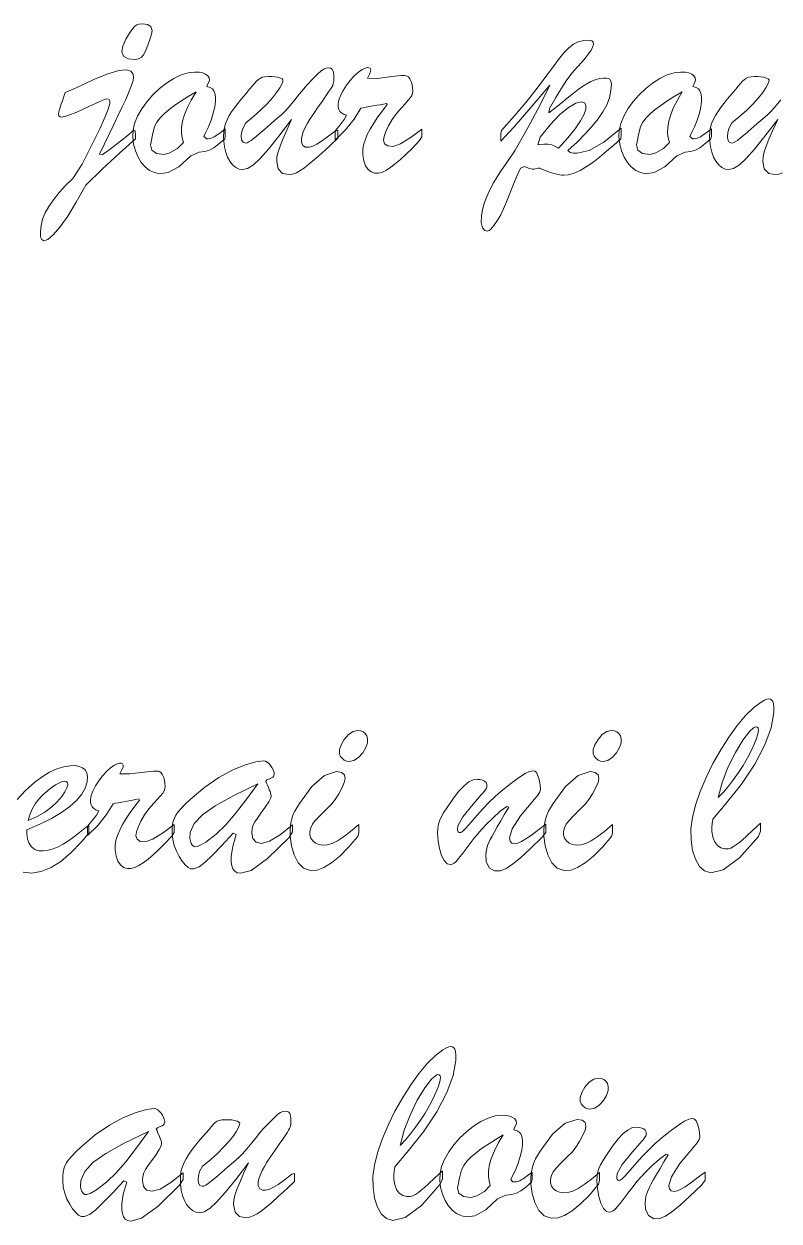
# Model space of a CAD drawing. Header units: inches. Extents: x 3 to 112, y 4 to 120.
# Drawn here: x 27.74 to 43.74, y 34.59 to 59.98 of the extents above; entities that cross this region are included whole.
import ezdxf

# ---------------------------------------------------------------- set-up
doc = ezdxf.new("R2010")
doc.units = ezdxf.units.IN
doc.header["$MEASUREMENT"] = 0
doc.layers.add('Calque 1', color=7, linetype='Continuous')

msp = doc.modelspace()

# ---------------------------------------------------------------- linework, layer by layer
at = {"layer": 'Calque 1', "lineweight": 0}
for points in [[(30.451, 59.843), (30.442, 59.768), (30.415, 59.673), (30.369, 59.552), (30.318, 59.422), (30.271, 59.33), (30.226, 59.276), (30.167, 59.242), (30.092, 59.228), (29.949, 59.24), (29.846, 59.297), (29.812, 59.398), (29.833, 59.512), (29.896, 59.657), (29.986, 59.809), (30.041, 59.887), (30.087, 59.937), (30.127, 59.962), (30.181, 59.977), (30.251, 59.983), (30.356, 59.973), (30.428, 59.926)], [(37.846, 57.499), (37.846, 57.555), (37.846, 57.657), (37.86, 57.723), (38.13, 58.026), (38.373, 58.316), (38.59, 58.593), (38.779, 58.843), (38.939, 59.055), (39.069, 59.229), (39.183, 59.369), (39.287, 59.477), (39.382, 59.553), (39.485, 59.604), (39.603, 59.632), (39.719, 59.638), (39.771, 59.625), (39.8, 59.594), (39.805, 59.548), (39.79, 59.494), (39.756, 59.427), (39.704, 59.347), (39.639, 59.262), (39.564, 59.176), (39.468, 59.077), (39.353, 58.946), (39.241, 58.796), (39.129, 58.624), (39.009, 58.423), (38.878, 58.189), (38.86, 58.096), (38.981, 58.192), (39.113, 58.298), (39.253, 58.411), (39.378, 58.511), (39.485, 58.593), (39.577, 58.659), (39.666, 58.715), (39.755, 58.762), (39.844, 58.799), (39.933, 58.823), (40.022, 58.833), (40.087, 58.833), (40.128, 58.825), (40.156, 58.81), (40.172, 58.786), (40.182, 58.75), (40.187, 58.701), (40.179, 58.57), (40.147, 58.419), (40.09, 58.27), (40.008, 58.121), (39.904, 57.969), (39.778, 57.812), (39.629, 57.65), (39.459, 57.479), (39.267, 57.297), (39.312, 57.259), (39.386, 57.246), (39.46, 57.241), (39.713, 57.296), (40.028, 57.473), (40.397, 57.772), (40.397, 57.714), (40.397, 57.609), (40.39, 57.549), (40.236, 57.414), (40.086, 57.284), (39.937, 57.16), (39.793, 57.048), (39.655, 56.952), (39.523, 56.873), (39.397, 56.816), (39.279, 56.784), (39.18, 56.776), (39.138, 56.778), (39.094, 56.783), (39.049, 56.791), (39.005, 56.801), (38.964, 56.813), (38.924, 56.826), (38.879, 56.842), (38.827, 56.862), (38.769, 56.885), (38.716, 56.906), (38.672, 56.921), (38.627, 56.923), (38.579, 56.911), (38.55, 56.905), (38.511, 56.906), (38.432, 56.924), (38.345, 56.961), (38.264, 56.924), (38.192, 56.768), (38.116, 56.587), (38.038, 56.388), (37.966, 56.211), (37.903, 56.062), (37.846, 55.938), (37.777, 55.82), (37.697, 55.705), (37.633, 55.634), (37.594, 55.602), (37.565, 55.588), (37.506, 55.599), (37.453, 55.66), (37.43, 55.773), (37.434, 55.912), (37.456, 56.051), (37.496, 56.193), (37.552, 56.337), (37.616, 56.476), (37.689, 56.61), (37.769, 56.74), (37.854, 56.872), (37.944, 57.004), (38.03, 57.129), (38.099, 57.231), (38.148, 57.309), (38.423, 57.793), (38.677, 58.268), (38.882, 58.687), (38.48, 58.212), (38.124, 57.801)], [(28.528, 58.288), (28.551, 58.352), (28.592, 58.469), (28.613, 58.526), (28.783, 58.603), (29.056, 58.727), (29.22, 58.802), (29.517, 58.926), (29.75, 58.995), (29.912, 59.01), (30.001, 58.983), (30.049, 58.918), (30.058, 58.839), (30.049, 58.786), (30.029, 58.717), (29.998, 58.631), (29.953, 58.52), (29.893, 58.384), (29.819, 58.223), (29.736, 58.046), (29.645, 57.854), (29.546, 57.648), (29.445, 57.437), (29.34, 57.223), (29.398, 57.211), (29.537, 57.309), (29.664, 57.403), (29.784, 57.497), (29.917, 57.605), (30.063, 57.73), (30.095, 57.718), (30.098, 57.614), (30.1, 57.545), (29.761, 57.244), (29.393, 56.905), (29.045, 56.567), (28.844, 56.203), (28.664, 55.904), (28.5, 55.672), (28.359, 55.508), (28.244, 55.413), (28.158, 55.386), (28.114, 55.409), (28.09, 55.47), (28.084, 55.572), (28.098, 55.706), (28.133, 55.84), (28.188, 55.975), (28.265, 56.113), (28.363, 56.256), (28.483, 56.405), (28.62, 56.555), (28.772, 56.707), (28.974, 57.01), (29.185, 57.434), (29.345, 57.761), (29.454, 57.998), (29.524, 58.175), (29.557, 58.297), (29.557, 58.354), (29.541, 58.383), (29.51, 58.395), (29.461, 58.386), (29.333, 58.332), (29.115, 58.233), (28.855, 58.115), (28.664, 58.039), (28.546, 58.009), (28.503, 58.015), (28.479, 58.036), (28.471, 58.074), (28.476, 58.118), (28.495, 58.189)], [(32.003, 57.757), (32.003, 57.702), (32.003, 57.603), (31.991, 57.545), (31.866, 57.438), (31.759, 57.359), (31.67, 57.309), (31.571, 57.279), (31.447, 57.266), (31.271, 57.189), (31.019, 56.954), (30.79, 56.829), (30.613, 56.807), (30.503, 56.829), (30.401, 56.878), (30.306, 56.951), (30.224, 57.046), (30.154, 57.159), (30.099, 57.29), (30.062, 57.433), (30.045, 57.586), (30.049, 57.731), (30.082, 57.874), (30.146, 58.026), (30.236, 58.185), (30.345, 58.337), (30.471, 58.481), (30.612, 58.615), (30.76, 58.73), (30.914, 58.827), (31.07, 58.902), (31.218, 58.947), (31.358, 58.963), (31.45, 58.959), (31.526, 58.944), (31.588, 58.918), (31.633, 58.884), (31.66, 58.842), (31.667, 58.793), (31.656, 58.749), (31.63, 58.701), (31.614, 58.656), (31.681, 58.635), (31.73, 58.605), (31.762, 58.568), (31.783, 58.513), (31.794, 58.435), (31.795, 58.338), (31.78, 58.223), (31.75, 58.091), (31.705, 57.944), (31.647, 57.8), (31.578, 57.662), (31.549, 57.598), (31.574, 57.574), (31.596, 57.552), (31.604, 57.55), (31.625, 57.55), (31.642, 57.55), (31.669, 57.551), (31.703, 57.559), (31.737, 57.572), (31.771, 57.59), (31.801, 57.608), (31.83, 57.628), (31.865, 57.654), (31.923, 57.697)], [(33.41, 57.955), (33.14, 57.603), (32.917, 57.327), (32.742, 57.128), (32.599, 56.994), (32.475, 56.916), (32.371, 56.893), (32.296, 56.905), (32.226, 56.94), (32.159, 56.996), (32.101, 57.07), (32.052, 57.158), (32.013, 57.262), (31.986, 57.374), (31.971, 57.492), (31.967, 57.604), (31.971, 57.681), (31.98, 57.753), (31.994, 57.82), (32.016, 57.888), (32.048, 57.961), (32.089, 58.039), (32.139, 58.12), (32.199, 58.207), (32.268, 58.298), (32.347, 58.396), (32.437, 58.503), (32.52, 58.599), (32.575, 58.663), (32.623, 58.719), (32.666, 58.768), (32.707, 58.807), (32.747, 58.835), (32.789, 58.853), (32.845, 58.864), (32.918, 58.87), (32.992, 58.869), (33.055, 58.863), (33.116, 58.851), (33.172, 58.834), (33.209, 58.817), (33.226, 58.799), (33.223, 58.765), (33.2, 58.706), (33.157, 58.626), (33.092, 58.529), (33.003, 58.417), (32.889, 58.29), (32.753, 58.154), (32.603, 58.019), (32.438, 57.886), (32.373, 57.769), (32.351, 57.674), (32.342, 57.598), (32.35, 57.524), (32.38, 57.476), (32.432, 57.457), (32.466, 57.462), (32.506, 57.481), (32.556, 57.514), (32.624, 57.567), (32.718, 57.645), (32.839, 57.75), (32.969, 57.865), (33.091, 57.97), (33.203, 58.066), (33.287, 58.147), (33.379, 58.25), (33.48, 58.377), (33.577, 58.501), (33.661, 58.603), (33.739, 58.689), (33.87, 58.826), (33.969, 58.925), (34.036, 58.986), (34.09, 59.024), (34.143, 59.045), (34.193, 59.05), (34.235, 59.043), (34.266, 59.026), (34.286, 58.998), (34.299, 58.952), (34.306, 58.885), (34.308, 58.811), (34.306, 58.772), (34.301, 58.739), (34.293, 58.711), (34.28, 58.681), (34.261, 58.645), (34.236, 58.603), (34.195, 58.541), (34.137, 58.455), (34.062, 58.346), (33.976, 58.222), (33.881, 58.084), (33.799, 57.965), (33.747, 57.879), (33.699, 57.788), (33.658, 57.694), (33.63, 57.614), (33.616, 57.55), (33.619, 57.473), (33.648, 57.405), (33.706, 57.373), (33.78, 57.373), (33.857, 57.394), (33.942, 57.434), (34.04, 57.496), (34.168, 57.588), (34.33, 57.711), (34.389, 57.73), (34.389, 57.636), (34.389, 57.561), (34.227, 57.407), (34.041, 57.237), (33.897, 57.108), (33.785, 57.013), (33.684, 56.934), (33.594, 56.872), (33.511, 56.827), (33.432, 56.799), (33.355, 56.788), (33.219, 56.813), (33.127, 56.907), (33.093, 57.069), (33.099, 57.165), (33.124, 57.268), (33.165, 57.389), (33.226, 57.538), (33.307, 57.727)], [(34.332, 57.52), (34.332, 57.572), (34.332, 57.668), (34.338, 57.723), (34.439, 57.846), (34.521, 57.956), (34.57, 58.045), (34.512, 58.069), (34.467, 58.097), (34.433, 58.129), (34.41, 58.169), (34.398, 58.221), (34.395, 58.285), (34.411, 58.369), (34.447, 58.465), (34.504, 58.574), (34.573, 58.682), (34.652, 58.786), (34.739, 58.883), (34.824, 58.961), (34.904, 59.015), (34.959, 59.041), (34.987, 59.051), (35.014, 59.056), (35.046, 59.055), (35.073, 59.042), (35.087, 59.016), (35.085, 58.977), (35.062, 58.917), (35.018, 58.832), (35.231, 58.828), (35.534, 58.868), (35.733, 58.887), (35.802, 58.888), (35.834, 58.884), (35.858, 58.878), (35.886, 58.858), (35.916, 58.82), (35.941, 58.764), (35.962, 58.697), (35.974, 58.63), (35.979, 58.562), (35.975, 58.515), (35.957, 58.469), (35.927, 58.42), (35.882, 58.364), (35.818, 58.292), (35.736, 58.204), (35.634, 58.085), (35.543, 57.958), (35.464, 57.825), (35.404, 57.7), (35.368, 57.598), (35.358, 57.517), (35.382, 57.44), (35.446, 57.396), (35.552, 57.386), (35.717, 57.442), (35.945, 57.584), (36.168, 57.754), (36.168, 57.682), (36.168, 57.587), (36.123, 57.508), (35.969, 57.35), (35.835, 57.218), (35.721, 57.111), (35.615, 57.021), (35.515, 56.945), (35.421, 56.884), (35.333, 56.842), (35.252, 56.821), (35.173, 56.82), (35.097, 56.846), (35.03, 56.898), (34.974, 56.977), (34.937, 57.08), (34.919, 57.207), (34.92, 57.32), (34.936, 57.416), (34.968, 57.521), (35.014, 57.635), (35.076, 57.754), (35.151, 57.881), (35.239, 58.012), (35.334, 58.143), (35.437, 58.274), (35.418, 58.297), (35.355, 58.284), (35.287, 58.271), (35.215, 58.258), (35.14, 58.244), (35.062, 58.23), (34.987, 58.216), (34.924, 58.205), (34.875, 58.195), (34.736, 57.964), (34.553, 57.734)], [(42.306, 57.757), (42.306, 57.702), (42.306, 57.603), (42.294, 57.545), (42.169, 57.438), (42.062, 57.359), (41.973, 57.309), (41.874, 57.279), (41.75, 57.266), (41.573, 57.189), (41.322, 56.954), (41.093, 56.829), (40.915, 56.807), (40.806, 56.829), (40.704, 56.878), (40.609, 56.951), (40.526, 57.046), (40.457, 57.159), (40.402, 57.29), (40.365, 57.433), (40.347, 57.586), (40.351, 57.731), (40.385, 57.874), (40.448, 58.026), (40.539, 58.185), (40.647, 58.337), (40.774, 58.481), (40.914, 58.615), (41.062, 58.73), (41.217, 58.827), (41.372, 58.902), (41.52, 58.947), (41.66, 58.963), (41.753, 58.959), (41.829, 58.944), (41.891, 58.918), (41.936, 58.884), (41.962, 58.842), (41.969, 58.793), (41.959, 58.749), (41.933, 58.701), (41.917, 58.656), (41.983, 58.635), (42.032, 58.605), (42.065, 58.568), (42.086, 58.513), (42.097, 58.435), (42.097, 58.338), (42.083, 58.223), (42.053, 58.091), (42.007, 57.944), (41.95, 57.8), (41.88, 57.662), (41.852, 57.598), (41.876, 57.574), (41.898, 57.552), (41.906, 57.55), (41.927, 57.55), (41.944, 57.55), (41.971, 57.551), (42.006, 57.559), (42.04, 57.572), (42.073, 57.59), (42.104, 57.608), (42.132, 57.628), (42.168, 57.654), (42.226, 57.697)], [(31.385, 58.546), (31.215, 58.442), (31.063, 58.345), (30.931, 58.255), (30.813, 58.167), (30.71, 58.078), (30.621, 57.989), (30.552, 57.898), (30.505, 57.808), (30.462, 57.634), (30.43, 57.486), (30.419, 57.417), (30.447, 57.308), (30.546, 57.237), (30.705, 57.217), (30.826, 57.252), (30.991, 57.345), (31.115, 57.472), (31.089, 57.571), (31.077, 57.667), (31.079, 57.785), (31.1, 57.923), (31.142, 58.063), (31.203, 58.209), (31.284, 58.37)], [(41.687, 58.546), (41.517, 58.442), (41.366, 58.345), (41.233, 58.255), (41.116, 58.167), (41.012, 58.078), (40.924, 57.989), (40.855, 57.898), (40.807, 57.808), (40.764, 57.634), (40.733, 57.486), (40.721, 57.417), (40.749, 57.308), (40.849, 57.237), (41.008, 57.217), (41.128, 57.252), (41.294, 57.345), (41.418, 57.472), (41.392, 57.571), (41.38, 57.667), (41.381, 57.785), (41.403, 57.923), (41.444, 58.063), (41.506, 58.209), (41.587, 58.37)], [(39.064, 57.352), (39.263, 57.569), (39.42, 57.761), (39.536, 57.928), (39.612, 58.068), (39.649, 58.179), (39.648, 58.261), (39.615, 58.31), (39.553, 58.33), (39.435, 58.305), (39.279, 58.214), (39.091, 58.056), (38.888, 57.843), (38.681, 57.584), (38.627, 57.421), (38.753, 57.431), (38.84, 57.432), (38.901, 57.423), (38.975, 57.396)], [(43.347, 43.033), (43.347, 42.972), (43.347, 42.861), (43.302, 42.751), (42.902, 42.297), (42.558, 42.041), (42.296, 41.981), (42.164, 42.02), (42.055, 42.115), (41.967, 42.265), (41.907, 42.454), (41.875, 42.677), (41.873, 42.914), (41.905, 43.151), (41.971, 43.416), (42.07, 43.704), (42.194, 43.999), (42.34, 44.296), (42.506, 44.59), (42.678, 44.859), (42.854, 45.103), (43.031, 45.314), (43.199, 45.48), (43.359, 45.599), (43.432, 45.641), (43.482, 45.661), (43.522, 45.668), (43.561, 45.662), (43.59, 45.643), (43.609, 45.61), (43.621, 45.561), (43.627, 45.494), (43.628, 45.376), (43.575, 45.057), (43.441, 44.694), (43.226, 44.286), (42.943, 43.862), (42.596, 43.431), (42.337, 43.117), (42.323, 43.024), (42.316, 42.949), (42.317, 42.855), (42.336, 42.739), (42.375, 42.64), (42.433, 42.56), (42.506, 42.508), (42.595, 42.485), (42.663, 42.487), (42.718, 42.503), (42.776, 42.534), (42.837, 42.576), (42.9, 42.625), (42.965, 42.681), (43.049, 42.758), (43.176, 42.875)], [(34.632, 44.341), (34.578, 44.349), (34.527, 44.371), (34.478, 44.409), (34.442, 44.456), (34.424, 44.512), (34.426, 44.591), (34.459, 44.695), (34.526, 44.807), (34.617, 44.913), (34.712, 44.977), (34.809, 44.999), (34.87, 44.991), (34.924, 44.969), (34.969, 44.933), (35.001, 44.882), (35.017, 44.819), (35.015, 44.735), (34.982, 44.634), (34.917, 44.526), (34.828, 44.424), (34.732, 44.362)], [(40.01, 44.341), (39.956, 44.349), (39.905, 44.371), (39.856, 44.409), (39.82, 44.456), (39.802, 44.512), (39.804, 44.591), (39.837, 44.695), (39.904, 44.807), (39.995, 44.913), (40.09, 44.977), (40.187, 44.999), (40.248, 44.991), (40.302, 44.969), (40.347, 44.933), (40.379, 44.882), (40.395, 44.819), (40.393, 44.735), (40.36, 44.634), (40.295, 44.526), (40.205, 44.424), (40.11, 44.362)], [(42.45, 43.573), (42.562, 43.69), (42.671, 43.818), (42.778, 43.957), (42.88, 44.104), (42.978, 44.258), (43.071, 44.418), (43.15, 44.567), (43.215, 44.705), (43.263, 44.828), (43.292, 44.928), (43.302, 45.005), (43.296, 45.046), (43.277, 45.068), (43.25, 45.073), (43.231, 45.067), (43.202, 45.051), (43.117, 44.977), (42.972, 44.792), (42.815, 44.531), (42.659, 44.215), (42.537, 43.895)], [(29.083, 42.769), (29.083, 42.821), (29.083, 42.917), (29.09, 42.972), (29.19, 43.095), (29.272, 43.205), (29.321, 43.294), (29.263, 43.318), (29.218, 43.346), (29.184, 43.378), (29.162, 43.418), (29.149, 43.47), (29.147, 43.534), (29.162, 43.618), (29.198, 43.714), (29.255, 43.823), (29.324, 43.931), (29.403, 44.035), (29.49, 44.132), (29.575, 44.21), (29.655, 44.264), (29.71, 44.29), (29.738, 44.3), (29.765, 44.305), (29.797, 44.304), (29.824, 44.291), (29.838, 44.265), (29.836, 44.226), (29.813, 44.166), (29.769, 44.081), (29.982, 44.077), (30.286, 44.117), (30.484, 44.136), (30.553, 44.137), (30.585, 44.133), (30.609, 44.127), (30.638, 44.107), (30.667, 44.069), (30.693, 44.013), (30.713, 43.946), (30.725, 43.879), (30.73, 43.811), (30.726, 43.764), (30.709, 43.718), (30.678, 43.669), (30.633, 43.613), (30.569, 43.541), (30.487, 43.453), (30.385, 43.334), (30.294, 43.207), (30.215, 43.074), (30.155, 42.949), (30.12, 42.847), (30.109, 42.766), (30.133, 42.689), (30.197, 42.645), (30.303, 42.635), (30.468, 42.691), (30.696, 42.833), (30.92, 43.003), (30.92, 42.931), (30.92, 42.836), (30.874, 42.757), (30.72, 42.599), (30.586, 42.467), (30.472, 42.36), (30.366, 42.27), (30.266, 42.194), (30.172, 42.133), (30.084, 42.091), (30.003, 42.07), (29.924, 42.069), (29.848, 42.095), (29.781, 42.147), (29.725, 42.226), (29.688, 42.329), (29.67, 42.456), (29.671, 42.569), (29.687, 42.665), (29.719, 42.77), (29.766, 42.884), (29.827, 43.003), (29.902, 43.13), (29.99, 43.261), (30.085, 43.392), (30.188, 43.523), (30.17, 43.546), (30.106, 43.533), (30.038, 43.52), (29.966, 43.507), (29.891, 43.493), (29.813, 43.479), (29.738, 43.465), (29.676, 43.454), (29.626, 43.445), (29.487, 43.213), (29.304, 42.983)], [(31.259, 43.537), (31.567, 43.795), (31.869, 44.003), (32.165, 44.162), (32.432, 44.272), (32.654, 44.336), (32.813, 44.353), (32.855, 44.345), (32.895, 44.325), (32.932, 44.293), (32.965, 44.254), (32.993, 44.212), (33.016, 44.166), (33.031, 44.126), (33.04, 44.093), (33.041, 44.064), (33.032, 44.033), (33.014, 44.009), (32.986, 43.99), (32.943, 43.97), (32.886, 43.948), (32.86, 43.919), (32.877, 43.88), (32.897, 43.835), (32.919, 43.785), (32.937, 43.741), (32.953, 43.703), (32.964, 43.672), (32.972, 43.643), (32.975, 43.616), (32.967, 43.567), (32.925, 43.482), (32.85, 43.369), (32.758, 43.242), (32.685, 43.139), (32.632, 43.06), (32.596, 42.993), (32.575, 42.916), (32.567, 42.829), (32.588, 42.704), (32.656, 42.627), (32.771, 42.601), (32.942, 42.647), (33.169, 42.784), (33.428, 42.994), (33.428, 42.938), (33.428, 42.849), (33.355, 42.731), (32.902, 42.281), (32.549, 42.028), (32.325, 41.968), (32.257, 41.981), (32.204, 42.011), (32.166, 42.06), (32.142, 42.125), (32.128, 42.208), (32.129, 42.332), (32.163, 42.536), (32.237, 42.79), (32.174, 42.822), (31.923, 42.55), (31.725, 42.344), (31.575, 42.202), (31.447, 42.109), (31.337, 42.065), (31.268, 42.065), (31.214, 42.093), (31.153, 42.148), (31.087, 42.228), (31.026, 42.324), (30.969, 42.435), (30.921, 42.56), (30.891, 42.687), (30.878, 42.818), (30.88, 42.919), (30.888, 43.002), (30.902, 43.073), (30.925, 43.138), (30.959, 43.204), (31.006, 43.271), (31.068, 43.345), (31.153, 43.434)], [(34.836, 43), (34.836, 42.939), (34.836, 42.83), (34.814, 42.752), (34.618, 42.52), (34.431, 42.331), (34.254, 42.187), (34.093, 42.088), (33.949, 42.035), (33.809, 42.028), (33.663, 42.079), (33.548, 42.193), (33.463, 42.363), (33.407, 42.553), (33.38, 42.754), (33.378, 42.891), (33.384, 42.97), (33.396, 43.046), (33.413, 43.118), (33.432, 43.181), (33.453, 43.235), (33.48, 43.289), (33.521, 43.36), (33.575, 43.451), (33.837, 43.807), (34.108, 44.046), (34.362, 44.125), (34.467, 44.108), (34.528, 44.058), (34.545, 43.977), (34.527, 43.894), (34.482, 43.786), (34.408, 43.653), (34.331, 43.532), (34.259, 43.439), (34.157, 43.337), (34.012, 43.193), (33.911, 43.086), (33.852, 43.011), (33.814, 42.936), (33.796, 42.855), (33.798, 42.777), (33.818, 42.711), (33.858, 42.654), (33.916, 42.607), (33.985, 42.578), (34.066, 42.565), (34.164, 42.572), (34.27, 42.604), (34.383, 42.66), (34.51, 42.744), (34.661, 42.857)], [(38.557, 43.543), (38.26, 43.185), (38.084, 42.909), (38.029, 42.719), (38.042, 42.648), (38.08, 42.607), (38.14, 42.595), (38.207, 42.608), (38.285, 42.641), (38.376, 42.696), (38.495, 42.78), (38.649, 42.897), (38.797, 43.009), (38.797, 42.936), (38.797, 42.837), (38.723, 42.732), (38.468, 42.488), (38.26, 42.298), (38.095, 42.161), (37.956, 42.07), (37.837, 42.021), (37.713, 42.018), (37.596, 42.082), (37.534, 42.222), (37.526, 42.364), (37.532, 42.429), (37.545, 42.492), (37.565, 42.556), (37.591, 42.621), (37.621, 42.687), (37.658, 42.758), (37.707, 42.847), (37.768, 42.956), (37.842, 43.083), (37.923, 43.223), (38.012, 43.374), (37.97, 43.387), (37.831, 43.283), (37.672, 43.14), (37.543, 43.013), (37.443, 42.907), (37.354, 42.805), (37.273, 42.704), (37.189, 42.596), (37.101, 42.48), (37.016, 42.368), (36.947, 42.281), (36.894, 42.222), (36.852, 42.185), (36.81, 42.162), (36.767, 42.154), (36.706, 42.172), (36.645, 42.237), (36.588, 42.348), (36.542, 42.491), (36.514, 42.649), (36.505, 42.823), (36.509, 42.926), (36.522, 43.014), (36.543, 43.084), (36.578, 43.157), (36.63, 43.248), (36.705, 43.367), (36.838, 43.56), (36.957, 43.713), (37.064, 43.827), (37.164, 43.905), (37.261, 43.95), (37.349, 43.96), (37.408, 43.955), (37.459, 43.942), (37.5, 43.921), (37.53, 43.892), (37.546, 43.855), (37.549, 43.819), (37.545, 43.798), (37.538, 43.776), (37.526, 43.754), (37.513, 43.733), (37.499, 43.713), (37.483, 43.693), (37.457, 43.664), (37.42, 43.623), (37.256, 43.438), (37.04, 43.164), (36.934, 42.976), (36.924, 42.888), (36.937, 42.849), (36.964, 42.831), (36.995, 42.833), (37.037, 42.862), (37.093, 42.917), (37.165, 42.997), (37.251, 43.094), (37.351, 43.208), (37.465, 43.335), (37.592, 43.467), (37.733, 43.603), (37.888, 43.74), (38.057, 43.874), (38.241, 44.005), (38.363, 44.084), (38.454, 44.126), (38.534, 44.143), (38.573, 44.132), (38.605, 44.092), (38.636, 44.02), (38.664, 43.931), (38.68, 43.84), (38.686, 43.749), (38.673, 43.695), (38.63, 43.627)], [(40.214, 43), (40.214, 42.939), (40.214, 42.83), (40.192, 42.752), (39.996, 42.52), (39.809, 42.331), (39.632, 42.187), (39.471, 42.088), (39.327, 42.035), (39.186, 42.028), (39.041, 42.079), (38.926, 42.193), (38.841, 42.363), (38.785, 42.553), (38.758, 42.754), (38.756, 42.891), (38.762, 42.97), (38.774, 43.046), (38.791, 43.118), (38.81, 43.181), (38.831, 43.235), (38.858, 43.289), (38.899, 43.36), (38.953, 43.451), (39.215, 43.807), (39.486, 44.046), (39.74, 44.125), (39.844, 44.108), (39.905, 44.058), (39.923, 43.977), (39.905, 43.894), (39.859, 43.786), (39.786, 43.653), (39.708, 43.532), (39.637, 43.439), (39.535, 43.337), (39.39, 43.193), (39.289, 43.086), (39.229, 43.011), (39.192, 42.936), (39.174, 42.855), (39.175, 42.777), (39.196, 42.711), (39.236, 42.654), (39.293, 42.607), (39.363, 42.578), (39.444, 42.565), (39.542, 42.572), (39.648, 42.604), (39.761, 42.66), (39.888, 42.744), (40.039, 42.857)], [(27.828, 43.087), (28.015, 43.17), (28.18, 43.267), (28.325, 43.376), (28.444, 43.487), (28.538, 43.594), (28.605, 43.696), (28.647, 43.779), (28.665, 43.843), (28.661, 43.888), (28.64, 43.915), (28.603, 43.924), (28.555, 43.915), (28.488, 43.888), (28.405, 43.842), (28.316, 43.784), (28.226, 43.714), (28.137, 43.633), (28.053, 43.542), (27.976, 43.441), (27.909, 43.33), (27.859, 43.212)], [(32.696, 43.867), (32.182, 43.619), (31.79, 43.4), (31.518, 43.208), (31.345, 43.022), (31.261, 42.831), (31.254, 42.709), (31.264, 42.648), (31.282, 42.597), (31.309, 42.557), (31.342, 42.535), (31.379, 42.529), (31.413, 42.536), (31.46, 42.555), (31.591, 42.632), (31.81, 42.798), (32.013, 42.994), (32.214, 43.227), (32.441, 43.518)], [(36.607, 35.658), (36.607, 35.596), (36.607, 35.486), (36.561, 35.376), (36.162, 34.922), (35.818, 34.666), (35.556, 34.605), (35.424, 34.645), (35.314, 34.74), (35.227, 34.889), (35.166, 35.078), (35.135, 35.302), (35.133, 35.539), (35.165, 35.776), (35.231, 36.04), (35.33, 36.329), (35.453, 36.623), (35.6, 36.92), (35.766, 37.214), (35.938, 37.484), (36.114, 37.727), (36.291, 37.938), (36.459, 38.104), (36.618, 38.224), (36.692, 38.265), (36.741, 38.285), (36.782, 38.292), (36.82, 38.286), (36.849, 38.267), (36.868, 38.235), (36.88, 38.186), (36.887, 38.118), (36.888, 38), (36.834, 37.682), (36.7, 37.319), (36.486, 36.911), (36.203, 36.486), (35.856, 36.056), (35.597, 35.742), (35.583, 35.649), (35.575, 35.573), (35.576, 35.48), (35.596, 35.364), (35.634, 35.265), (35.692, 35.185), (35.766, 35.133), (35.855, 35.11), (35.922, 35.112), (35.978, 35.128), (36.036, 35.159), (36.097, 35.201), (36.159, 35.25), (36.224, 35.306), (36.308, 35.383), (36.436, 35.5)], [(35.709, 36.198), (35.821, 36.315), (35.931, 36.443), (36.037, 36.582), (36.14, 36.729), (36.238, 36.883), (36.331, 37.042), (36.41, 37.192), (36.474, 37.33), (36.523, 37.452), (36.552, 37.552), (36.562, 37.629), (36.555, 37.67), (36.536, 37.693), (36.51, 37.698), (36.49, 37.691), (36.462, 37.676), (36.376, 37.601), (36.231, 37.416), (36.074, 37.156), (35.919, 36.84), (35.797, 36.52)], [(39.734, 36.966), (39.68, 36.974), (39.629, 36.996), (39.579, 37.034), (39.544, 37.081), (39.526, 37.136), (39.528, 37.216), (39.561, 37.32), (39.628, 37.432), (39.719, 37.537), (39.814, 37.602), (39.911, 37.623), (39.972, 37.616), (40.026, 37.594), (40.071, 37.557), (40.103, 37.507), (40.119, 37.444), (40.117, 37.359), (40.084, 37.258), (40.019, 37.15), (39.929, 37.049), (39.834, 36.987)], [(28.939, 36.162), (29.247, 36.42), (29.549, 36.628), (29.845, 36.787), (30.112, 36.897), (30.334, 36.961), (30.494, 36.978), (30.535, 36.97), (30.575, 36.95), (30.612, 36.918), (30.645, 36.879), (30.673, 36.837), (30.696, 36.791), (30.712, 36.75), (30.72, 36.718), (30.721, 36.689), (30.712, 36.658), (30.694, 36.633), (30.666, 36.615), (30.624, 36.595), (30.566, 36.573), (30.54, 36.544), (30.557, 36.505), (30.577, 36.459), (30.599, 36.41), (30.618, 36.365), (30.633, 36.328), (30.645, 36.296), (30.652, 36.267), (30.655, 36.241), (30.647, 36.191), (30.606, 36.107), (30.53, 35.993), (30.438, 35.867), (30.365, 35.764), (30.312, 35.685), (30.277, 35.617), (30.255, 35.541), (30.247, 35.454), (30.268, 35.329), (30.336, 35.251), (30.451, 35.225), (30.623, 35.271), (30.849, 35.409), (31.109, 35.618), (31.109, 35.563), (31.109, 35.473), (31.036, 35.355), (30.582, 34.906), (30.229, 34.653), (30.005, 34.593), (29.937, 34.605), (29.884, 34.636), (29.847, 34.684), (29.822, 34.75), (29.809, 34.833), (29.809, 34.956), (29.843, 35.161), (29.917, 35.415), (29.854, 35.446), (29.603, 35.175), (29.405, 34.969), (29.255, 34.827), (29.127, 34.734), (29.017, 34.69), (28.948, 34.69), (28.895, 34.718), (28.833, 34.773), (28.767, 34.853), (28.706, 34.948), (28.649, 35.06), (28.601, 35.184), (28.571, 35.312), (28.558, 35.443), (28.56, 35.544), (28.568, 35.626), (28.582, 35.698), (28.605, 35.763), (28.64, 35.829), (28.686, 35.896), (28.749, 35.97), (28.833, 36.058)], [(32.495, 35.829), (32.224, 35.477), (32.002, 35.201), (31.826, 35.002), (31.683, 34.868), (31.559, 34.789), (31.456, 34.766), (31.381, 34.779), (31.31, 34.814), (31.244, 34.87), (31.185, 34.943), (31.137, 35.032), (31.098, 35.136), (31.071, 35.248), (31.055, 35.365), (31.052, 35.478), (31.056, 35.555), (31.064, 35.627), (31.079, 35.693), (31.101, 35.762), (31.133, 35.835), (31.174, 35.912), (31.224, 35.994), (31.283, 36.08), (31.352, 36.171), (31.432, 36.27), (31.522, 36.377), (31.604, 36.472), (31.659, 36.536), (31.708, 36.593), (31.75, 36.642), (31.791, 36.68), (31.832, 36.708), (31.873, 36.726), (31.93, 36.738), (32.003, 36.743), (32.077, 36.743), (32.14, 36.737), (32.201, 36.725), (32.256, 36.708), (32.294, 36.69), (32.311, 36.672), (32.308, 36.639), (32.285, 36.579), (32.242, 36.5), (32.177, 36.402), (32.088, 36.29), (31.974, 36.164), (31.838, 36.028), (31.688, 35.893), (31.523, 35.76), (31.458, 35.643), (31.436, 35.547), (31.427, 35.471), (31.434, 35.398), (31.464, 35.349), (31.517, 35.331), (31.551, 35.336), (31.59, 35.355), (31.641, 35.388), (31.708, 35.441), (31.803, 35.519), (31.923, 35.624), (32.054, 35.738), (32.176, 35.844), (32.288, 35.94), (32.372, 36.02), (32.464, 36.124), (32.564, 36.25), (32.662, 36.375), (32.746, 36.477), (32.824, 36.563), (32.955, 36.699), (33.054, 36.798), (33.121, 36.86), (33.175, 36.897), (33.227, 36.919), (33.278, 36.924), (33.32, 36.917), (33.35, 36.899), (33.371, 36.871), (33.384, 36.825), (33.391, 36.758), (33.392, 36.684), (33.39, 36.646), (33.385, 36.613), (33.378, 36.585), (33.365, 36.555), (33.346, 36.519), (33.321, 36.477), (33.28, 36.414), (33.222, 36.329), (33.147, 36.22), (33.061, 36.096), (32.965, 35.958), (32.884, 35.839), (32.832, 35.753), (32.784, 35.662), (32.743, 35.568), (32.714, 35.487), (32.701, 35.423), (32.703, 35.347), (32.733, 35.279), (32.791, 35.246), (32.864, 35.247), (32.942, 35.268), (33.027, 35.308), (33.124, 35.37), (33.253, 35.462), (33.415, 35.585), (33.473, 35.603), (33.473, 35.509), (33.473, 35.434), (33.312, 35.281), (33.125, 35.111), (32.981, 34.982), (32.869, 34.886), (32.769, 34.808), (32.679, 34.746), (32.596, 34.7), (32.516, 34.672), (32.439, 34.661), (32.303, 34.687), (32.211, 34.781), (32.177, 34.943), (32.184, 35.039), (32.208, 35.142), (32.25, 35.263), (32.31, 35.412), (32.392, 35.6)], [(38.509, 35.63), (38.509, 35.576), (38.509, 35.476), (38.497, 35.419), (38.372, 35.312), (38.265, 35.233), (38.176, 35.182), (38.077, 35.153), (37.953, 35.14), (37.777, 35.062), (37.526, 34.828), (37.296, 34.702), (37.119, 34.681), (37.01, 34.703), (36.907, 34.751), (36.813, 34.825), (36.73, 34.919), (36.661, 35.032), (36.605, 35.164), (36.568, 35.306), (36.551, 35.46), (36.555, 35.605), (36.588, 35.747), (36.652, 35.9), (36.742, 36.059), (36.851, 36.21), (36.977, 36.355), (37.118, 36.488), (37.266, 36.604), (37.42, 36.701), (37.576, 36.776), (37.724, 36.821), (37.864, 36.837), (37.956, 36.832), (38.032, 36.817), (38.095, 36.792), (38.14, 36.758), (38.166, 36.715), (38.173, 36.666), (38.163, 36.623), (38.136, 36.574), (38.121, 36.53), (38.187, 36.508), (38.236, 36.479), (38.268, 36.442), (38.289, 36.386), (38.3, 36.309), (38.301, 36.212), (38.287, 36.097), (38.257, 35.965), (38.211, 35.817), (38.153, 35.673), (38.084, 35.535), (38.055, 35.472), (38.08, 35.447), (38.102, 35.426), (38.11, 35.423), (38.131, 35.423), (38.148, 35.423), (38.175, 35.425), (38.21, 35.433), (38.244, 35.446), (38.277, 35.464), (38.308, 35.482), (38.336, 35.501), (38.372, 35.528), (38.43, 35.571)], [(39.938, 35.624), (39.938, 35.564), (39.938, 35.455), (39.915, 35.377), (39.72, 35.144), (39.533, 34.956), (39.356, 34.812), (39.195, 34.713), (39.051, 34.659), (38.91, 34.653), (38.765, 34.704), (38.65, 34.818), (38.565, 34.988), (38.509, 35.177), (38.482, 35.378), (38.48, 35.516), (38.486, 35.594), (38.498, 35.67), (38.515, 35.742), (38.534, 35.805), (38.555, 35.86), (38.582, 35.913), (38.622, 35.985), (38.676, 36.075), (38.939, 36.432), (39.21, 36.67), (39.464, 36.75), (39.568, 36.733), (39.629, 36.682), (39.646, 36.601), (39.629, 36.519), (39.583, 36.411), (39.51, 36.278), (39.432, 36.157), (39.361, 36.064), (39.259, 35.961), (39.114, 35.818), (39.013, 35.71), (38.953, 35.635), (38.916, 35.561), (38.898, 35.48), (38.899, 35.401), (38.92, 35.336), (38.96, 35.278), (39.017, 35.232), (39.087, 35.202), (39.168, 35.19), (39.266, 35.197), (39.372, 35.229), (39.485, 35.285), (39.612, 35.368), (39.763, 35.482)], [(41.933, 36.168), (41.636, 35.81), (41.46, 35.534), (41.405, 35.344), (41.419, 35.273), (41.456, 35.231), (41.517, 35.219), (41.583, 35.232), (41.661, 35.266), (41.752, 35.321), (41.871, 35.405), (42.026, 35.521), (42.174, 35.633), (42.174, 35.56), (42.174, 35.462), (42.099, 35.356), (41.845, 35.112), (41.636, 34.922), (41.471, 34.785), (41.332, 34.694), (41.213, 34.646), (41.09, 34.642), (40.972, 34.707), (40.911, 34.846), (40.902, 34.989), (40.908, 35.053), (40.921, 35.117), (40.941, 35.18), (40.967, 35.245), (40.997, 35.312), (41.034, 35.383), (41.083, 35.471), (41.144, 35.58), (41.218, 35.708), (41.299, 35.847), (41.389, 35.998), (41.346, 36.011), (41.207, 35.908), (41.048, 35.765), (40.919, 35.637), (40.819, 35.532), (40.73, 35.43), (40.649, 35.329), (40.565, 35.221), (40.477, 35.105), (40.392, 34.993), (40.323, 34.906), (40.27, 34.847), (40.228, 34.81), (40.186, 34.787), (40.143, 34.778), (40.082, 34.797), (40.022, 34.861), (39.965, 34.972), (39.918, 35.115), (39.89, 35.274), (39.881, 35.447), (39.885, 35.551), (39.898, 35.638), (39.92, 35.709), (39.954, 35.782), (40.006, 35.873), (40.082, 35.992), (40.214, 36.184), (40.334, 36.338), (40.44, 36.452), (40.54, 36.53), (40.637, 36.574), (40.726, 36.585), (40.785, 36.579), (40.835, 36.566), (40.877, 36.546), (40.906, 36.517), (40.922, 36.48), (40.925, 36.443), (40.922, 36.422), (40.914, 36.401), (40.903, 36.379), (40.889, 36.357), (40.875, 36.338), (40.859, 36.318), (40.833, 36.289), (40.796, 36.248), (40.632, 36.062), (40.416, 35.789), (40.31, 35.6), (40.3, 35.512), (40.313, 35.474), (40.34, 35.455), (40.372, 35.458), (40.413, 35.487), (40.47, 35.542), (40.542, 35.622), (40.627, 35.719), (40.727, 35.833), (40.841, 35.96), (40.968, 36.092), (41.109, 36.227), (41.264, 36.365), (41.434, 36.499), (41.617, 36.63), (41.739, 36.708), (41.831, 36.751), (41.91, 36.768), (41.949, 36.757), (41.981, 36.716), (42.013, 36.645), (42.04, 36.555), (42.057, 36.465), (42.062, 36.374), (42.049, 36.319), (42.006, 36.251)], [(30.376, 36.492), (29.862, 36.243), (29.47, 36.024), (29.198, 35.833), (29.025, 35.646), (28.941, 35.455), (28.934, 35.333), (28.944, 35.273), (28.962, 35.221), (28.989, 35.182), (29.022, 35.159), (29.06, 35.153), (29.093, 35.161), (29.14, 35.18), (29.271, 35.257), (29.49, 35.422), (29.694, 35.618), (29.894, 35.852), (30.121, 36.143)], [(37.891, 36.42), (37.721, 36.315), (37.57, 36.218), (37.437, 36.129), (37.32, 36.041), (37.216, 35.952), (37.127, 35.862), (37.059, 35.772), (37.011, 35.682), (36.968, 35.508), (36.937, 35.359), (36.925, 35.291), (36.953, 35.182), (37.052, 35.111), (37.211, 35.091), (37.332, 35.126), (37.497, 35.219), (37.621, 35.346), (37.596, 35.445), (37.583, 35.541), (37.585, 35.658), (37.606, 35.797), (37.648, 35.937), (37.71, 36.083), (37.791, 36.244)]]:
    msp.add_lwpolyline(points, close=True, dxfattribs=at)
for points in [[(43.814, 56.827), (43.734, 56.799), (43.657, 56.788), (43.521, 56.813), (43.429, 56.907), (43.395, 57.069), (43.402, 57.165), (43.426, 57.268), (43.468, 57.389), (43.528, 57.538), (43.61, 57.727), (43.713, 57.955), (43.442, 57.603), (43.22, 57.327), (43.044, 57.128), (42.901, 56.994), (42.777, 56.916), (42.674, 56.893), (42.599, 56.905), (42.528, 56.94), (42.462, 56.996), (42.403, 57.07), (42.355, 57.158), (42.316, 57.262), (42.288, 57.374), (42.273, 57.492), (42.27, 57.604), (42.273, 57.681), (42.282, 57.753), (42.297, 57.82), (42.319, 57.888), (42.351, 57.961), (42.392, 58.039), (42.442, 58.12), (42.501, 58.207), (42.57, 58.298), (42.65, 58.396), (42.74, 58.503), (42.822, 58.599), (42.877, 58.663), (42.926, 58.719), (42.968, 58.768), (43.009, 58.807), (43.049, 58.835), (43.091, 58.853), (43.148, 58.864), (43.221, 58.87), (43.295, 58.869), (43.358, 58.863), (43.419, 58.851), (43.474, 58.834), (43.511, 58.817), (43.529, 58.799), (43.526, 58.765), (43.503, 58.706), (43.46, 58.626), (43.395, 58.529), (43.306, 58.417), (43.192, 58.29), (43.056, 58.154), (42.906, 58.019), (42.741, 57.886), (42.676, 57.769), (42.654, 57.674), (42.645, 57.598), (42.652, 57.524), (42.682, 57.476), (42.735, 57.457), (42.769, 57.462), (42.808, 57.481), (42.859, 57.514), (42.926, 57.567), (43.021, 57.645), (43.141, 57.75), (43.272, 57.865), (43.394, 57.97), (43.506, 58.066), (43.59, 58.147), (43.682, 58.25), (43.782, 58.377)], [(27.595, 43.537), (27.772, 43.725), (27.969, 43.9), (28.125, 44.017), (28.281, 44.11), (28.436, 44.181), (28.581, 44.228), (28.714, 44.251), (28.824, 44.252), (28.907, 44.237), (28.977, 44.206), (29.031, 44.16), (29.066, 44.099), (29.082, 44.022), (29.075, 43.905), (29.034, 43.775), (28.961, 43.645), (28.853, 43.516), (28.71, 43.388), (28.531, 43.26), (28.319, 43.134), (28.074, 43.011), (27.798, 42.892), (27.798, 42.871), (27.798, 42.834), (27.799, 42.805), (27.811, 42.694), (27.844, 42.601), (27.898, 42.527), (27.967, 42.476), (28.049, 42.447), (28.144, 42.442), (28.248, 42.456), (28.353, 42.485), (28.462, 42.531), (28.57, 42.588), (28.678, 42.656), (28.788, 42.735), (28.912, 42.833), (29.052, 42.948), (29.113, 42.98), (29.113, 42.894), (29.113, 42.822), (28.952, 42.631), (28.73, 42.404), (28.518, 42.222), (28.312, 42.088), (28.104, 42.005), (27.895, 41.974), (27.718, 41.993)]]:
    msp.add_lwpolyline(points, dxfattribs=at)

doc.saveas('drawing.dxf')
